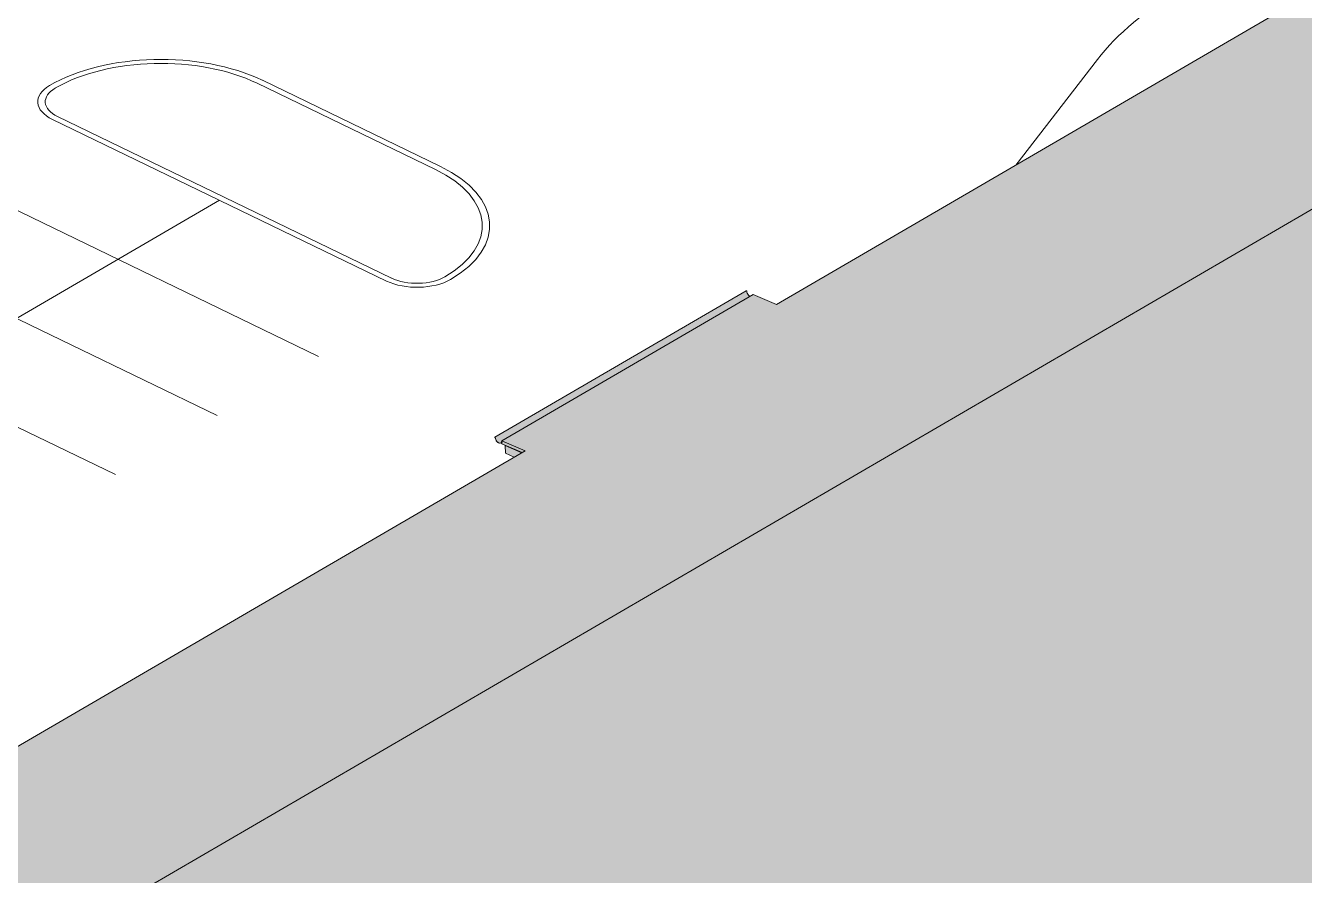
# Model space of a CAD drawing. Header units: inches. Extents: x 27328 to 52026, y -4075 to 4147.
# Drawn here: x 43287 to 44305, y -1549 to -872 of the extents above; entities that cross this region are included whole.
import ezdxf

# ---------------------------------------------------------------- set-up
doc = ezdxf.new("R2010")
doc.units = ezdxf.units.IN
doc.header["$MEASUREMENT"] = 0
for name, color, linetype, lineweight in [('A-ROOF', 132, 'Continuous', 9), ('A-ROOF-OTLN', 132, 'Continuous', 9), ('EOP-PR', 4, 'Continuous', 9), ('PAINT', 190, 'Continuous', 9), ('S-BEAM', 12, 'Continuous', 9)]:
    doc.layers.add(name, color=color, linetype=linetype, lineweight=lineweight)

# ---------------------------------------------------------------- blocks, each defined once
blk = doc.blocks.new('Dimension Lumber - 4x8-1038522-Axon - Looking South West')
at = {"layer": 'S-BEAM'}
for points in [[(-33234.4, -1215.5), (-33228.4, -1212), (-33241.7, -1206.2), (-33241.5, -1212.4), (-33240.2, -1213)], [(-33228.4, -1212), (-33228.3, -1211.9), (-33231.7, -1210.5)]]:
    blk.add_hatch(color=256, dxfattribs=at).paths.add_polyline_path(points, flags=0)
for p, q in [((-33241.5, -1212.4), (-33241.7, -1206.2)), ((-33241.7, -1206.2), (-33228.4, -1212)), ((-33241.5, -1212.4), (-33234.4, -1215.5))]:
    blk.add_line(p, q, dxfattribs=at)

msp = doc.modelspace()

# ---------------------------------------------------------------- hatches: boundary and pattern name
at = {"layer": 'A-ROOF'}
for points in [[(43592.6, -2423.7), (45955.8, -1047.2), (44986.4, -624.7), (42623.2, -2001.2), (43550, -2405.1)], [(43681.9, -1211.9), (43684.3, -1210.5), (43665.8, -1202.5), (43665.8, -1204.9), (43678.7, -1210.5)]]:
    msp.add_hatch(color=256, dxfattribs=at).paths.add_polyline_path(points, flags=0)
h = msp.add_hatch(color=256, dxfattribs=at)
h.paths.add_polyline_path([(42671.9, -2102), (42671.9, -2026), (42623.5, -2004.9), (42623.5, -2004.3), (42624, -2004), (42623.2, -2003.6), (42623.2, -2001.2), (42718.5, -1945.7), (42718.5, -1915.3), (42761.2, -1890.5), (42789.6, -1904.2), (42793.5, -1902), (42793.5, -1889), (42730.3, -1858.4), (42730.3, -1818.4), (42568.9, -1912.4), (42568.7, -1913), (42566.3, -1914.2), (42565.7, -1914.2), (42437.8, -1988.8), (42671, -2101.6)], flags=0)
h.paths.add_polyline_path([(42354.9, -2024.8), (42354.9, -1966), (42297.2, -1999.6), (42338.4, -2017.6)], flags=0)
h.paths.add_polyline_path([(42864.7, -1860.5), (42882.9, -1849.9), (42835.5, -1829.7), (42835.5, -1847.2), (42836.2, -1846.8), (42861.2, -1858.8)], flags=0)
h.paths.add_polyline_path([(42950.2, -1810.7), (44820.5, -721.4), (44694, -666.3), (44694, -654.1), (44662.9, -640.5), (43884.4, -1094), (43865.9, -1085.9), (43665.8, -1202.5), (43684.3, -1210.5), (42788.3, -1732.4), (42945, -1808.2)], flags=0)
at = {"layer": 'A-ROOF-OTLN'}
for points in [[(43660.6, -1200), (43860.8, -1083.2), (43860.4, -1083.1), (43660.5, -1199.7), (43660.6, -1199.9)], [(43664.5, -1204.4), (43665.4, -1203.8), (43665.8, -1202.5), (43665.8, -1202.4), (43863.2, -1087.5), (43862.1, -1086.6), (43861.2, -1085), (43860.8, -1083.4), (43660.6, -1200), (43661, -1201.6), (43661.9, -1203.1), (43663.2, -1204.2), (43663.8, -1204.4)], [(43660.5, -1200.1), (43660.6, -1199.9), (43660.4, -1199.7), (43660.3, -1199.9), (43660.4, -1200.1)], [(43665, -1204.2), (43665.8, -1203.6), (43665.7, -1203.2), (43665.4, -1203.8)]]:
    msp.add_hatch(color=256, dxfattribs=at).paths.add_polyline_path(points, flags=0)

# ---------------------------------------------------------------- linework, layer by layer
at = {"layer": 'A-ROOF'}
for p, q in [((44986.4, -624.7), (42623.2, -2001.2)), ((44662.9, -640.5), (43884.4, -1094)), ((43865.9, -1085.9), (43665.8, -1202.5)), ((43884.4, -1094), (43865.9, -1085.9)), ((43684.3, -1210.5), (42788.3, -1732.4)), ((43665.8, -1202.5), (43684.3, -1210.5)), ((43665.8, -1204.9), (43665.8, -1202.5)), ((43681.9, -1211.9), (43665.8, -1204.9))]:
    msp.add_line(p, q, dxfattribs=at)
at = {"layer": 'A-ROOF-OTLN'}
for p, q in [((43860.4, -1083.1), (43660.3, -1199.6)), ((43665.7, -1202.5), (43865.9, -1085.9)), ((43865.9, -1085.9), (43865.9, -1085.9)), ((43660.6, -1200.2), (43660.5, -1200.1)), ((43665, -1204.3), (43666, -1203.7)), ((43665.8, -1202.5), (43665.7, -1202.5))]:
    msp.add_line(p, q, dxfattribs=at)
for points in [[(43860.4, -1083.1, 0), (43860.5, -1083, 0), (43860.5, -1083, 0), (43860.6, -1083.1, 0), (43860.7, -1083.1, 0), (43860.7, -1083.2, 0), (43860.8, -1083.2, 0), (43860.8, -1083.3, 0), (43860.8, -1083.4, 0), (43860.8, -1083.4, 0)], [(43860.8, -1083.4, 0), (43860.9, -1084.2, 0), (43861.2, -1085, 0), (43861.6, -1085.8, 0), (43862.1, -1086.6, 0), (43862.7, -1087.2, 0), (43863.2, -1087.5, 0)], [(43660.3, -1199.6, 0), (43660.2, -1199.7, 0), (43660.2, -1199.7, 0), (43660.2, -1199.8, 0), (43660.2, -1199.8, 0), (43660.2, -1199.9, 0), (43660.2, -1200, 0), (43660.3, -1200.1, 0), (43660.3, -1200.1, 0), (43660.4, -1200.1, 0), (43660.5, -1200.2, 0), (43660.5, -1200.2, 0), (43660.6, -1200.2, 0)], [(43660.5, -1200.1, 0), (43660.5, -1200.1, 0), (43660.4, -1200.1, 0), (43660.4, -1200.1, 0), (43660.4, -1200.1, 0), (43660.3, -1200, 0), (43660.3, -1200, 0), (43660.3, -1199.9, 0), (43660.2, -1199.9, 0), (43660.2, -1199.8, 0), (43660.3, -1199.8, 0), (43660.3, -1199.7, 0)], [(43660.6, -1200, 0), (43660.6, -1199.9, 0), (43660.6, -1199.9, 0), (43660.6, -1199.8, 0), (43660.5, -1199.7, 0), (43660.5, -1199.7, 0), (43660.4, -1199.6, 0), (43660.4, -1199.6, 0), (43660.3, -1199.6, 0), (43660.3, -1199.6, 0)], [(43660.3, -1199.7, 0), (43660.3, -1199.7, 0), (43660.4, -1199.7, 0), (43660.4, -1199.7, 0), (43660.5, -1199.7, 0), (43660.5, -1199.8, 0), (43660.6, -1199.8, 0), (43660.6, -1199.9, 0), (43660.6, -1199.9, 0), (43660.6, -1200, 0)], [(43665.7, -1202.5, 0), (43665.6, -1203.2, 0), (43665.4, -1203.8, 0), (43665, -1204.2, 0), (43664.5, -1204.4, 0), (43663.8, -1204.4, 0), (43663.2, -1204.2, 0), (43662.5, -1203.7, 0), (43661.9, -1203.1, 0), (43661.4, -1202.4, 0), (43661, -1201.6, 0), (43660.7, -1200.8, 0), (43660.6, -1200, 0)], [(43660.6, -1200, 0), (43660.7, -1200.8, 0), (43660.9, -1201.6, 0), (43661.4, -1202.5, 0), (43661.9, -1203.2, 0), (43662.5, -1203.8, 0), (43663.2, -1204.2, 0), (43663.9, -1204.4, 0), (43664.5, -1204.4, 0), (43665, -1204.2, 0), (43665.4, -1203.8, 0), (43665.7, -1203.2, 0), (43665.8, -1202.5, 0)]]:
    msp.add_polyline3d(points, dxfattribs=at)
at = {"layer": 'EOP-PR'}
for p, q in [((44140.1, -899), (44075.1, -982.9)), ((43475.1, -915.4), (43617, -984.1)), ((43471, -917.8), (43612.9, -986.4)), ((43307.9, -946.6), (43574, -1075.3)), ((43311.9, -944.3), (43578, -1073))]:
    msp.add_line(p, q, dxfattribs=at)
for centre, major_axis, start_param, end_param in [((44473, -971.6), (360, 0), 2.402617, 2.751683), ((43394.2, -962.5), (120, 0), 0.831821, 2.402611), ((43394.2, -962.5), (114, 0), 0.831821, 2.402611), ((43332.2, -932.5), (36, 0), 2.402611, 3.973414), ((43332.2, -932.5), (30, 0), 2.402611, 3.973414), ((43536.2, -1031.2), (114, 0), 5.544216, 7.115006), ((43536.2, -1031.2), (120, 0), 5.54421, 7.115006), ((43598.3, -1061.2), (36, 0), 3.973414, 5.544195), ((43598.3, -1061.2), (30, 0), 3.973414, 5.544216)]:
    msp.add_ellipse(centre, major_axis=major_axis, ratio=0.53073, start_param=start_param, end_param=end_param, dxfattribs=at)
at = {"layer": 'PAINT'}
for p, q in [((43200.5, -980.8), (43519.8, -1135.3)), ((41937.6, -1886.6), (43441, -1011)), ((43119.6, -1027.9), (43439, -1182.3)), ((43038.8, -1075), (43358.1, -1229.4))]:
    msp.add_line(p, q, dxfattribs=at)

# ---------------------------------------------------------------- block references
at = {"layer": 'S-BEAM'}
msp.add_blockref('Dimension Lumber - 4x8-1038522-Axon - Looking South West', (76910.1, 0), dxfattribs=at)

doc.saveas('drawing.dxf')
